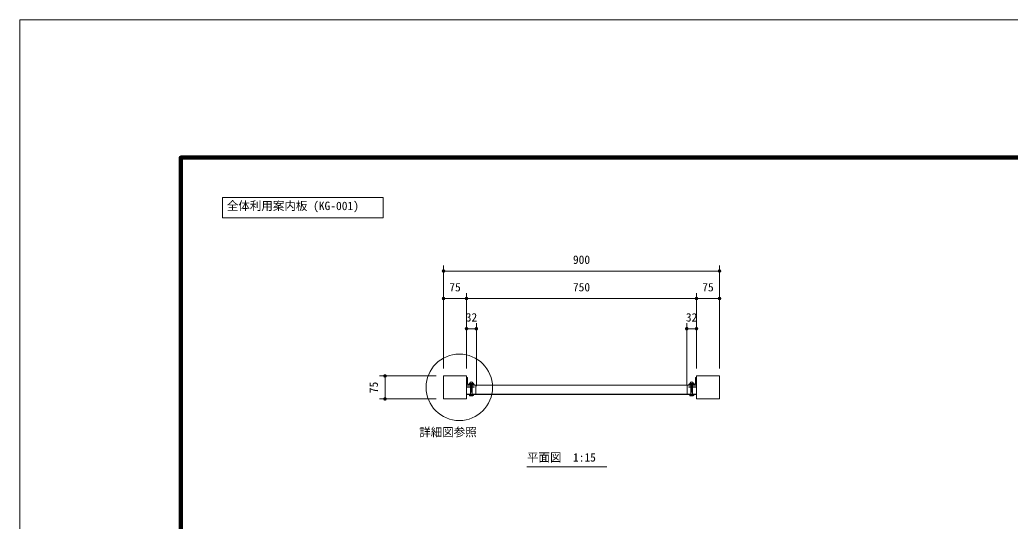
# Model space of a CAD drawing. Units: millimetres at full size, sheet at 1:15. Extents: x -300 to 6600, y -225 to 4680.
# Drawn here: x -300 to 2930, y 3043 to 4680 of the extents above; entities that cross this region are included whole.
import ezdxf
from ezdxf.enums import TextEntityAlignment as Align

# ---------------------------------------------------------------- set-up
doc = ezdxf.new("R2010")
doc.units = ezdxf.units.MM
doc.header["$LTSCALE"] = 15
for name, color, linetype, lineweight in [('C-TTL', 2, 'Continuous', 140), ('D-STR', 1, 'Continuous', 13), ('D-STR-DIM', 7, 'Continuous', 13), ('D-STR-HTXT', 7, 'Continuous', 13), ('D-STR-TXT', 7, 'Continuous', 13), ('D-TTL-FRAM', 7, 'Continuous', 13)]:
    doc.layers.add(name, color=color, linetype=linetype, lineweight=lineweight)
doc.styles.add('ＭＳ ゴシック', font='')
doc.styles.get('ＭＳ ゴシック').set_extended_font_data('MS Gothic')

# ---------------------------------------------------------------- blocks, each defined once
blk = doc.blocks.new('filled_dot')
at = {"color": 0, "linetype": 'Continuous', "lineweight": -2, "const_width": 1.25}
blk.add_lwpolyline([(-0.625, 0, 1), (0.625, 0, 1)], format="xyb", close=True, dxfattribs=at)

msp = doc.modelspace()

# ---------------------------------------------------------------- linework, layer by layer
at = {"layer": 'C-TTL', "color": 5, "lineweight": 13}
msp.add_lwpolyline([(-300, -225), (-300, 4680), (6600, 4680), (6600, -225)], close=True, dxfattribs=at)
at = {"layer": 'C-TTL'}
msp.add_lwpolyline([(225, 225), (225, 4230), (6075, 4230), (6075, 225)], close=True, dxfattribs=at)
at = {"layer": 'D-STR'}
for p, q in [((1081.92, 3517.37), (1156.92, 3517.37)), ((1081.92, 3442.37), (1081.92, 3517.37)), ((1156.92, 3517.37), (1156.92, 3442.37)), ((1159.92, 3512.87), (1156.92, 3512.87)), ((1156.92, 3512.87), (1156.92, 3490.87)), ((1156.92, 3490.87), (1156.92, 3487.87)), ((1159.92, 3490.87), (1159.92, 3512.87)), ((1181.92, 3490.87), (1159.92, 3490.87)), ((1166.72, 3493.58), (1166.18, 3493.27)), ((1166.18, 3491.18), (1166.18, 3493.27)), ((1166.72, 3490.87), (1166.18, 3491.18)), ((1178.63, 3493.58), (1166.72, 3493.58)), ((1178.63, 3490.87), (1166.72, 3490.87)), ((1168.89, 3493.58), (1169.43, 3493.27)), ((1168.89, 3490.87), (1169.43, 3491.18)), ((1169.97, 3493.58), (1169.43, 3493.27)), ((1169.43, 3491.18), (1169.43, 3493.27)), ((1169.97, 3490.87), (1169.43, 3491.18)), ((1170.02, 3490.87), (1170.02, 3458.6)), ((1170.02, 3489.6), (1175.32, 3490.14)), ((1170.02, 3488.6), (1175.32, 3489.14)), ((1175.32, 3458.6), (1175.32, 3490.87)), ((1175.38, 3493.58), (1175.92, 3493.27)), ((1175.38, 3490.87), (1175.92, 3491.18)), ((1176.46, 3493.58), (1175.92, 3493.27)), ((1175.92, 3491.18), (1175.92, 3493.27)), ((1176.46, 3490.87), (1175.92, 3491.18)), ((1178.63, 3493.58), (1179.17, 3493.27)), ((1178.63, 3490.87), (1179.17, 3491.18)), ((1179.17, 3491.18), (1179.17, 3493.27)), ((1181.92, 3487.87), (1181.92, 3490.87)), ((1881.92, 3490.87), (1903.92, 3490.87)), ((1881.92, 3487.87), (1881.92, 3490.87)), ((1885.22, 3493.58), (1884.68, 3493.27)), ((1884.68, 3491.18), (1884.68, 3493.27)), ((1885.22, 3490.87), (1884.68, 3491.18)), ((1885.22, 3493.58), (1897.13, 3493.58)), ((1885.22, 3490.87), (1897.13, 3490.87)), ((1887.39, 3493.58), (1887.93, 3493.27)), ((1887.39, 3490.87), (1887.93, 3491.18)), ((1888.47, 3493.58), (1887.93, 3493.27)), ((1887.93, 3491.18), (1887.93, 3493.27)), ((1888.47, 3490.87), (1887.93, 3491.18)), ((1888.52, 3458.6), (1888.52, 3490.87)), ((1893.82, 3489.6), (1888.52, 3490.14)), ((1893.82, 3488.6), (1888.52, 3489.14)), ((1893.82, 3490.87), (1893.82, 3458.6)), ((1893.88, 3493.58), (1894.42, 3493.27)), ((1893.88, 3490.87), (1894.42, 3491.18)), ((1894.96, 3493.58), (1894.42, 3493.27)), ((1894.42, 3491.18), (1894.42, 3493.27)), ((1894.96, 3490.87), (1894.42, 3491.18)), ((1897.13, 3493.58), (1897.67, 3493.27)), ((1897.13, 3490.87), (1897.67, 3491.18)), ((1897.67, 3491.18), (1897.67, 3493.27)), ((1903.92, 3490.87), (1903.92, 3512.87)), ((1903.92, 3512.87), (1906.92, 3512.87)), ((1906.92, 3442.37), (1906.92, 3517.37)), ((1906.92, 3517.37), (1981.92, 3517.37)), ((1906.92, 3512.87), (1906.92, 3490.87)), ((1906.92, 3490.87), (1906.92, 3487.87)), ((1981.92, 3517.37), (1981.92, 3442.37)), ((1156.92, 3487.87), (1159.92, 3487.87)), ((1156.92, 3456.87), (1156.92, 3487.87)), ((1156.92, 3487.87), (1186.92, 3487.87)), ((1156.92, 3482.37), (1156.92, 3480.37)), ((1181.92, 3482.37), (1156.92, 3482.37)), ((1156.92, 3480.37), (1181.92, 3480.37)), ((1156.92, 3456.87), (1156.92, 3457.87)), ((1156.92, 3457.87), (1906.93, 3457.87)), ((1906.93, 3456.87), (1156.92, 3456.87)), ((1186.92, 3456.87), (1156.92, 3456.87)), ((1159.92, 3487.87), (1181.92, 3487.87)), ((1170.02, 3458.6), (1169.67, 3455.6)), ((1170.02, 3487.6), (1175.32, 3488.14)), ((1170.02, 3486.6), (1175.32, 3487.14)), ((1170.02, 3485.6), (1175.32, 3486.14)), ((1170.02, 3484.6), (1175.32, 3485.14)), ((1170.02, 3483.6), (1175.32, 3484.14)), ((1170.02, 3482.6), (1175.32, 3483.14)), ((1170.02, 3481.6), (1175.32, 3482.14)), ((1170.02, 3480.6), (1175.32, 3481.14)), ((1170.02, 3479.6), (1175.32, 3480.14)), ((1170.02, 3478.6), (1175.32, 3479.14)), ((1170.02, 3477.6), (1175.32, 3478.14)), ((1170.02, 3476.6), (1175.32, 3477.14)), ((1170.02, 3475.6), (1175.32, 3476.14)), ((1170.02, 3474.6), (1175.32, 3475.14)), ((1170.02, 3473.6), (1175.32, 3474.14)), ((1170.02, 3472.6), (1175.32, 3473.14)), ((1170.02, 3471.6), (1175.32, 3472.14)), ((1170.02, 3470.6), (1175.32, 3471.14)), ((1170.02, 3469.6), (1175.32, 3470.14)), ((1170.02, 3468.6), (1175.32, 3469.14)), ((1170.02, 3467.6), (1175.32, 3468.14)), ((1170.02, 3466.6), (1175.32, 3467.14)), ((1170.02, 3465.6), (1175.32, 3466.14)), ((1170.02, 3464.6), (1175.32, 3465.14)), ((1170.02, 3463.6), (1175.32, 3464.14)), ((1175.67, 3455.6), (1175.32, 3458.6)), ((1181.92, 3480.37), (1181.92, 3482.37)), ((1186.92, 3456.87), (1186.92, 3487.87)), ((1186.92, 3487.87), (1407.11, 3487.87)), ((1186.92, 3487.87), (1186.92, 3456.87)), ((1407.11, 3456.87), (1186.92, 3456.87)), ((1406.92, 3487.87), (1656.92, 3487.87)), ((1656.92, 3456.87), (1406.92, 3456.87)), ((1876.93, 3487.87), (1656.74, 3487.87)), ((1656.74, 3456.87), (1876.93, 3456.87)), ((1876.93, 3456.87), (1876.93, 3487.87)), ((1906.92, 3487.87), (1876.93, 3487.87)), ((1876.93, 3487.87), (1876.93, 3456.87)), ((1876.93, 3456.87), (1906.92, 3456.87)), ((1903.92, 3487.87), (1881.92, 3487.87)), ((1881.93, 3482.37), (1906.93, 3482.37)), ((1881.93, 3480.37), (1881.93, 3482.37)), ((1906.93, 3480.37), (1881.93, 3480.37)), ((1888.17, 3455.6), (1888.52, 3458.6)), ((1893.82, 3487.6), (1888.52, 3488.14)), ((1893.82, 3486.6), (1888.52, 3487.14)), ((1893.82, 3485.6), (1888.52, 3486.14)), ((1893.82, 3484.6), (1888.52, 3485.14)), ((1893.82, 3483.6), (1888.52, 3484.14)), ((1893.82, 3482.6), (1888.52, 3483.14)), ((1893.82, 3481.6), (1888.52, 3482.14)), ((1893.82, 3480.6), (1888.52, 3481.14)), ((1893.82, 3479.6), (1888.52, 3480.14)), ((1893.82, 3478.6), (1888.52, 3479.14)), ((1893.82, 3477.6), (1888.52, 3478.14)), ((1893.82, 3476.6), (1888.52, 3477.14)), ((1893.82, 3475.6), (1888.52, 3476.14)), ((1893.82, 3474.6), (1888.52, 3475.14)), ((1893.82, 3473.6), (1888.52, 3474.14)), ((1893.82, 3472.6), (1888.52, 3473.14)), ((1893.82, 3471.6), (1888.52, 3472.14)), ((1893.82, 3470.6), (1888.52, 3471.14)), ((1893.82, 3469.6), (1888.52, 3470.14)), ((1893.82, 3468.6), (1888.52, 3469.14)), ((1893.82, 3467.6), (1888.52, 3468.14)), ((1893.82, 3466.6), (1888.52, 3467.14)), ((1893.82, 3465.6), (1888.52, 3466.14)), ((1893.82, 3464.6), (1888.52, 3465.14)), ((1893.82, 3463.6), (1888.52, 3464.14)), ((1893.82, 3458.6), (1894.17, 3455.6)), ((1906.92, 3487.87), (1903.92, 3487.87)), ((1906.92, 3456.87), (1906.92, 3487.87)), ((1906.93, 3482.37), (1906.93, 3480.37)), ((1906.93, 3457.87), (1906.93, 3456.87)), ((1156.92, 3442.37), (1081.92, 3442.37)), ((1166.17, 3454.6), (1166.17, 3455.6)), ((1166.17, 3455.6), (1172.67, 3455.6)), ((1179.17, 3455.6), (1166.17, 3455.6)), ((1166.17, 3455.6), (1166.17, 3454.1)), ((1172.67, 3454.6), (1166.17, 3454.6)), ((1166.17, 3454.1), (1167.67, 3453.1)), ((1167.67, 3453.1), (1177.67, 3453.1)), ((1169.67, 3455.6), (1175.67, 3455.6)), ((1172.67, 3455.6), (1172.67, 3454.6)), ((1177.67, 3453.1), (1179.17, 3454.1)), ((1179.17, 3454.1), (1179.17, 3455.6)), ((1884.67, 3455.6), (1897.67, 3455.6)), ((1884.67, 3454.1), (1884.67, 3455.6)), ((1886.17, 3453.1), (1884.67, 3454.1)), ((1896.17, 3453.1), (1886.17, 3453.1)), ((1894.17, 3455.6), (1888.17, 3455.6)), ((1891.17, 3455.6), (1891.17, 3454.6)), ((1897.67, 3455.6), (1891.17, 3455.6)), ((1891.17, 3454.6), (1897.67, 3454.6)), ((1897.67, 3454.1), (1896.17, 3453.1)), ((1897.67, 3455.6), (1897.67, 3454.1)), ((1897.67, 3454.6), (1897.67, 3455.6)), ((1981.92, 3442.37), (1906.92, 3442.37))]:
    msp.add_line(p, q, dxfattribs=at)
for centre in [(1172.67, 3493.58), (1891.17, 3493.58)]:
    msp.add_arc(centre, 4.79, 0, 180, dxfattribs=at)
at = {"layer": 'D-STR-DIM'}
for p, q in [((1081.92, 3616.37), (1081.92, 3877.84)), ((1981.92, 3616.37), (1981.92, 3877.84)), ((1981.92, 3859.84), (1081.92, 3859.84)), ((1081.92, 3541.37), (1081.92, 3788.16)), ((1156.92, 3541.37), (1156.92, 3788.16)), ((1156.92, 3616.37), (1156.92, 3788.16)), ((1906.92, 3541.37), (1906.92, 3788.16)), ((1906.92, 3616.37), (1906.92, 3788.16)), ((1981.92, 3541.37), (1981.92, 3788.16)), ((1081.92, 3770.16), (1156.92, 3770.16)), ((1906.92, 3770.16), (1156.92, 3770.16)), ((1981.92, 3770.16), (1906.92, 3770.16)), ((1156.92, 3541.37), (1156.92, 3689.76)), ((1188.92, 3483.7), (1188.92, 3689.76)), ((1874.92, 3488.14), (1874.92, 3689.76)), ((1906.92, 3541.37), (1906.92, 3689.76)), ((1188.92, 3671.76), (1156.92, 3671.76)), ((1874.92, 3671.76), (1906.92, 3671.76)), ((1057.92, 3517.37), (873.01, 3517.37)), ((891.01, 3517.37), (891.01, 3442.37)), ((1057.92, 3442.37), (873.01, 3442.37))]:
    msp.add_line(p, q, dxfattribs=at)
at = {"layer": 'D-STR-TXT'}
msp.add_line((1354.02, 3220.34), (1614.42, 3220.34), dxfattribs=at)
msp.add_circle((1133.37, 3480.42), 108.46, dxfattribs=at)
at = {"layer": 'D-TTL-FRAM', "color": 2}
msp.add_lwpolyline([(360.72, 4100.13), (884.94, 4100.13), (884.94, 4033.23), (360.72, 4033.23)], close=True, dxfattribs=at)

# ---------------------------------------------------------------- block references
at = {"layer": 'D-STR-DIM', "xscale": 4.5, "yscale": 4.5}
for p in [(1081.92, 3859.84), (1081.92, 3770.16), (1156.92, 3770.16), (1906.92, 3770.16), (1156.92, 3671.76), (1874.92, 3671.76)]:
    msp.add_blockref('filled_dot', p, dxfattribs=at)
for p, rotation in [((1981.92, 3859.84), 180), ((1156.92, 3770.16), 180), ((1906.92, 3770.16), 180), ((1981.92, 3770.16), 180), ((1188.92, 3671.76), 180), ((1906.92, 3671.76), 180), ((891.01, 3517.37), 270), ((891.01, 3442.37), 90)]:
    msp.add_blockref('filled_dot', p, dxfattribs=dict(at, rotation=rotation))

# ---------------------------------------------------------------- texts
at = {"layer": 'D-STR-DIM', "style": 'ＭＳ ゴシック'}
for s, p in [('900', (1531.92, 3910.66)), ('75', (1119.42, 3820.98)), ('750', (1531.92, 3820.98)), ('75', (1944.42, 3820.98)), ('32', (1172.92, 3722.58)), ('32', (1890.92, 3722.58))]:
    msp.add_text(s, height=27.49, dxfattribs=at).set_placement(p, align=Align.TOP_CENTER)
msp.add_text('75', height=27.49, rotation=90, dxfattribs=at).set_placement((840.19, 3479.87), align=Align.TOP_CENTER)
at = {"layer": 'D-STR-HTXT', "style": 'ＭＳ ゴシック'}
msp.add_text('全体利用案内板 (KG-001)', height=27.49, dxfattribs=at).set_placement((375.32, 4086.34), align=Align.TOP_LEFT)
at = {"layer": 'D-STR-TXT', "style": 'ＭＳ ゴシック'}
for s, p in [('詳細図参照', (1002.7, 3347.72)), ('平面図\u30001:15', (1354.02, 3265.34))]:
    msp.add_text(s, height=27.49, dxfattribs=at).set_placement(p, align=Align.TOP_LEFT)

doc.saveas('drawing.dxf')
